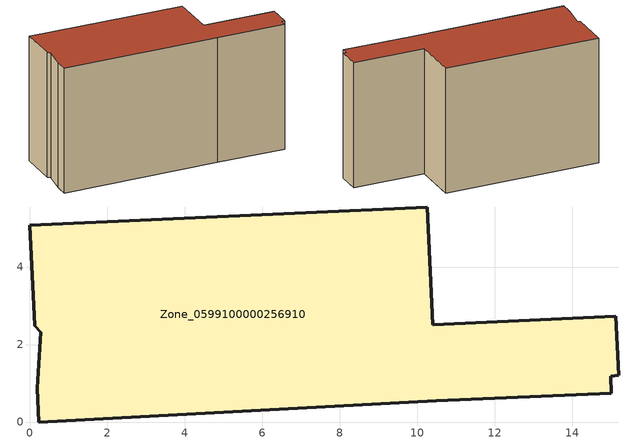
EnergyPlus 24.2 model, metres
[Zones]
Zone_0599100000256910
 floor ground (C_G): 10.4,2.51 15.12,2.73 15.2,1.2 14.99,1.18 15,0.74 10.48,0.55 0.23,0 0.19,0.87 0.28,2.32 0.12,2.48 0,5.08 10.26,5.55 z0
 wall outside (C_F): 0,5.08 0.12,2.48 0.28,2.32 0.19,0.87 0.23,0 10.48,0.55 15,0.74 14.99,1.18 15.2,1.2 15.12,2.73 10.4,2.51 10.26,5.55 0,5.08 z0:8.36
 roof outside (C_R): 0.28,2.32 0.19,0.87 0.23,0 10.48,0.55 15,0.74 14.99,1.18 15.2,1.2 15.12,2.73 10.4,2.51 10.26,5.55 0,5.08 0.12,2.48 z8.36
[BUILDING]
Pand.0599100000256910: North Axis=0; Terrain=City; Loads Convergence Tolerance Value=0.04; Temperature Convergence Tolerance Value=0.4; Solar Distribution=FullExterior; Maximum Number of Warmup Days=25; Minimum Number of Warmup Days=1
[Site:Location]
Rotterdam.The.Hague.AP_ZH_NLD Design_Conditions: Latitude=51.96; Longitude=4.45; Time Zone=1; Elevation=-4.5
[SITE:GROUNDTEMPERATURE:BUILDINGSURFACE]
18, 18, 18, 18, 18, 18, 18, 18, 18, 18, 18, 18
[MATERIAL] Thermal Absorptance=0.9; Solar Absorptance=0.7; Visible Absorptance=0.7
Name | Roughness | Thickness | Conductivity | Density | Specific Heat
G.TI.1946-1964 | MediumSmooth | 0.15 | 1 | 540 | 1210
F.TI.1946-1964 | Rough | 0.3 | 0.857143 | 1920 | 840
R.TI.1946-1964 | MediumRough | 0.2 | 0.277778 | 1500 | 1000
[CONSTRUCTION]
C_G: G.TI.1946-1964
C_F: F.TI.1946-1964
C_R: R.TI.1946-1964
[ZONE]
Zone_0599100000256910: Type=1; Multiplier=1; Ceiling Height=Autocalculate; Volume=Autocalculate; Floor Area=autocalculate; Part of Total Floor Area=Yes
[ZONEINFILTRATION:DESIGNFLOWRATE]
Infil_Zone_0599100000256910: Zone or ZoneList or Space or SpaceList=Zone_0599100000256910; Schedule=AlwaysOn; Design Flow Rate Calculation Method=Flow/Area; Flow Rate per Floor Area=0.003; Constant Term Coefficient=1; Temperature Term Coefficient=0; Velocity Term Coefficient=0; Velocity Squared Term Coefficient=0
[HVACTEMPLATE:ZONE:IDEALLOADSAIRSYSTEM]
Zone_0599100000256910: Maximum Heating Supply Air Temperature=50; Minimum Cooling Supply Air Temperature=13; Maximum Heating Supply Air Humidity Ratio=0.0156; Minimum Cooling Supply Air Humidity Ratio=0.0077; Heating Limit=NoLimit; Cooling Limit=NoLimit; Dehumidification Control Type=ConstantSensibleHeatRatio; Cooling Sensible Heat Ratio=0.7; Dehumidification Setpoint=60; Humidification Control Type=None; Humidification Setpoint=30; Outdoor Air Method=None; Outdoor Air Flow Rate per Person=0.00944; Outdoor Air Flow Rate per Zone Floor Area=0; Outdoor Air Flow Rate per Zone=0; Demand Controlled Ventilation Type=None; Outdoor Air Economizer Type=NoEconomizer; Heat Recovery Type=None; Sensible Heat Recovery Effectiveness=0.7; Latent Heat Recovery Effectiveness=0.65
[ZONECONTROL:THERMOSTAT]
ThermostatControl_Zone_0599100000256910: Zone or ZoneList=Zone_0599100000256910; Control Type Schedule=DualSetpointControlType; Control 1=Thermostat_Zone_0599100000256910; Temperature Difference Between Cutout And Setpoint=0
[THERMOSTATSETPOINT:DUALSETPOINT]
Thermostat_Zone_0599100000256910: Heating Setpoint Temperature Schedule=HeatingSetpoint_Zone_0599100000256910; Cooling Setpoint Temperature Schedule=CoolingSetpoint_Zone_0599100000256910
[SCHEDULE:COMPACT]
HeatingSetpoint_Zone_0599100000256910: Through: 12/31, For: AllDays, Until: 24:00, 21
CoolingSetpoint_Zone_0599100000256910: Through: 12/31, For: AllDays, Until: 24:00, 24
DualSetpointControlType: Through: 12/31, For: AllDays, Until: 24:00, 4
AlwaysOn: Through: 12/31, For: AllDays, Until: 24:00, 1
